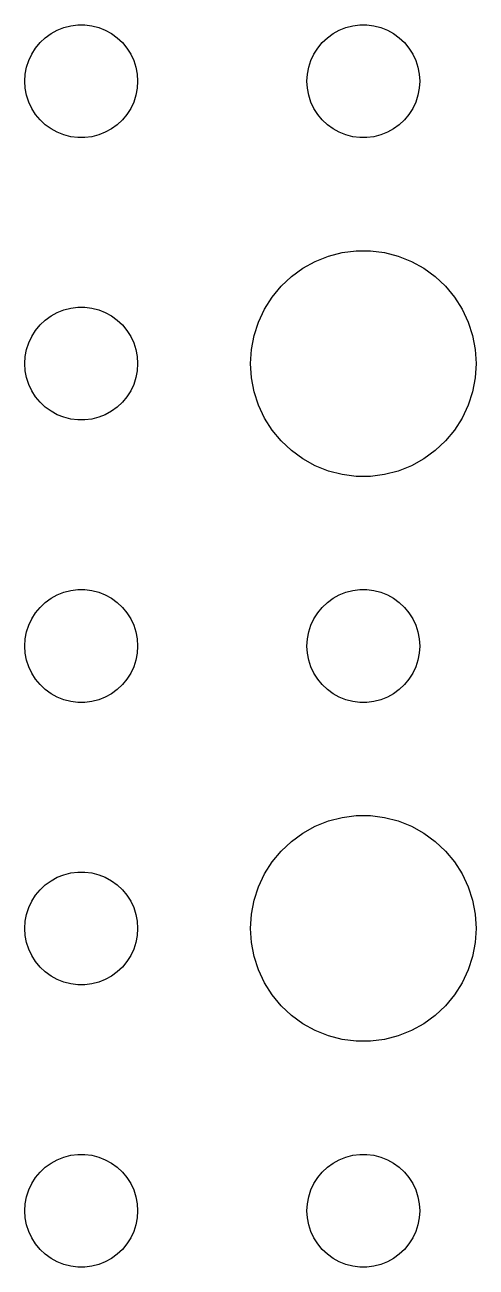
# Model space of a CAD drawing. Header units: metres. Extents: x -157 to 157, y -157 to 157.
# Drawn here: x -39 to -27, y -39 to -6 of the extents above; entities that cross this region are included whole.
import ezdxf

# ---------------------------------------------------------------- set-up
doc = ezdxf.new("R2010")
doc.units = ezdxf.units.M

msp = doc.modelspace()

# ---------------------------------------------------------------- linework, layer by layer
for p, q in [((-38.4561, -6.34422), (-38.3037, -6.23351)), ((-38.3037, -6.23351), (-38.1387, -6.14275)), ((-38.1387, -6.14275), (-37.9635, -6.07341)), ((-37.9635, -6.07341), (-37.7811, -6.02657)), ((-37.7811, -6.02657), (-37.5942, -6.00294)), ((-37.5942, -6.00294), (-37.4058, -6.00294)), ((-37.4058, -6.00294), (-37.2189, -6.02657)), ((-37.2189, -6.02657), (-37.0365, -6.07341)), ((-37.0365, -6.07341), (-36.8613, -6.14275)), ((-36.8613, -6.14275), (-36.6963, -6.23351)), ((-36.6963, -6.23351), (-36.5439, -6.34422)), ((-30.9561, -6.34422), (-30.8037, -6.23351)), ((-30.8037, -6.23351), (-30.6387, -6.14275)), ((-30.6387, -6.14275), (-30.4635, -6.07341)), ((-30.4635, -6.07341), (-30.2811, -6.02657)), ((-30.2811, -6.02657), (-30.0942, -6.00294)), ((-30.0942, -6.00294), (-29.9058, -6.00294)), ((-29.9058, -6.00294), (-29.7189, -6.02657)), ((-29.7189, -6.02657), (-29.5365, -6.07341)), ((-29.5365, -6.07341), (-29.3613, -6.14275)), ((-29.3613, -6.14275), (-29.1963, -6.23351)), ((-29.1963, -6.23351), (-29.0439, -6.34422)), ((-38.7135, -6.61832), (-38.5934, -6.47318)), ((-38.5934, -6.47318), (-38.4561, -6.34422)), ((-36.5439, -6.34422), (-36.4065, -6.47318)), ((-36.4065, -6.47318), (-36.2865, -6.61832)), ((-31.2135, -6.61832), (-31.0934, -6.47318)), ((-31.0934, -6.47318), (-30.9561, -6.34422)), ((-29.0439, -6.34422), (-28.9065, -6.47318)), ((-28.9065, -6.47318), (-28.7865, -6.61832)), ((-38.8947, -6.9478), (-38.8145, -6.77736)), ((-38.8145, -6.77736), (-38.7135, -6.61832)), ((-36.2865, -6.61832), (-36.1855, -6.77736)), ((-36.1855, -6.77736), (-36.1053, -6.9478)), ((-31.3947, -6.9478), (-31.3145, -6.77736)), ((-31.3145, -6.77736), (-31.2135, -6.61832)), ((-28.7865, -6.61832), (-28.6855, -6.77736)), ((-28.6855, -6.77736), (-28.6053, -6.9478)), ((-38.9882, -7.312), (-38.9529, -7.12695)), ((-38.9529, -7.12695), (-38.8947, -6.9478)), ((-36.1053, -6.9478), (-36.0471, -7.12695)), ((-36.0471, -7.12695), (-36.0118, -7.312)), ((-31.4882, -7.312), (-31.4529, -7.12695)), ((-31.4529, -7.12695), (-31.3947, -6.9478)), ((-28.6053, -6.9478), (-28.5471, -7.12695)), ((-28.5471, -7.12695), (-28.5118, -7.312)), ((-39, -7.5), (-38.9882, -7.312)), ((-38.9882, -7.68799), (-39, -7.5)), ((-36.0118, -7.312), (-36, -7.5)), ((-36, -7.5), (-36.0118, -7.68799)), ((-31.5, -7.5), (-31.4882, -7.312)), ((-31.4882, -7.68799), (-31.5, -7.5)), ((-28.5118, -7.312), (-28.5, -7.5)), ((-28.5, -7.5), (-28.5118, -7.68799)), ((-38.9529, -7.87303), (-38.9882, -7.68799)), ((-38.8947, -8.05219), (-38.9529, -7.87303)), ((-36.0471, -7.87303), (-36.1053, -8.05219)), ((-36.0118, -7.68799), (-36.0471, -7.87303)), ((-31.4529, -7.87303), (-31.4882, -7.68799)), ((-31.3947, -8.05219), (-31.4529, -7.87303)), ((-28.5471, -7.87303), (-28.6053, -8.05219)), ((-28.5118, -7.68799), (-28.5471, -7.87303)), ((-38.8145, -8.22263), (-38.8947, -8.05219)), ((-38.7135, -8.38167), (-38.8145, -8.22263)), ((-36.1855, -8.22263), (-36.2865, -8.38167)), ((-36.1053, -8.05219), (-36.1855, -8.22263)), ((-31.3145, -8.22263), (-31.3947, -8.05219)), ((-31.2135, -8.38167), (-31.3145, -8.22263)), ((-28.6855, -8.22263), (-28.7865, -8.38167)), ((-28.6053, -8.05219), (-28.6855, -8.22263)), ((-38.5934, -8.52681), (-38.7135, -8.38167)), ((-38.4561, -8.65576), (-38.5934, -8.52681)), ((-36.4065, -8.52681), (-36.5439, -8.65576)), ((-36.2865, -8.38167), (-36.4065, -8.52681)), ((-31.0934, -8.52681), (-31.2135, -8.38167)), ((-30.9561, -8.65576), (-31.0934, -8.52681)), ((-28.9065, -8.52681), (-29.0439, -8.65576)), ((-28.7865, -8.38167), (-28.9065, -8.52681)), ((-38.3037, -8.76648), (-38.4561, -8.65576)), ((-38.1387, -8.85724), (-38.3037, -8.76648)), ((-37.9635, -8.92657), (-38.1387, -8.85724)), ((-36.8613, -8.85724), (-37.0365, -8.92657)), ((-36.6963, -8.76648), (-36.8613, -8.85724)), ((-36.5439, -8.65576), (-36.6963, -8.76648)), ((-30.8037, -8.76648), (-30.9561, -8.65576)), ((-30.6387, -8.85724), (-30.8037, -8.76648)), ((-30.4635, -8.92657), (-30.6387, -8.85724)), ((-29.3613, -8.85724), (-29.5365, -8.92657)), ((-29.1963, -8.76648), (-29.3613, -8.85724)), ((-29.0439, -8.65576), (-29.1963, -8.76648)), ((-37.7811, -8.97342), (-37.9635, -8.92657)), ((-37.5942, -8.99704), (-37.7811, -8.97342)), ((-37.4058, -8.99704), (-37.5942, -8.99704)), ((-37.2189, -8.97342), (-37.4058, -8.99704)), ((-37.0365, -8.92657), (-37.2189, -8.97342)), ((-30.2811, -8.97342), (-30.4635, -8.92657)), ((-30.0942, -8.99704), (-30.2811, -8.97342)), ((-29.9058, -8.99704), (-30.0942, -8.99704)), ((-29.7189, -8.97342), (-29.9058, -8.99704)), ((-29.5365, -8.92657), (-29.7189, -8.97342)), ((-31.2773, -12.2855), (-30.927, -12.1468)), ((-30.927, -12.1468), (-30.5621, -12.0531)), ((-30.5621, -12.0531), (-30.1884, -12.0059)), ((-30.1884, -12.0059), (-29.8116, -12.0059)), ((-29.8116, -12.0059), (-29.4379, -12.0531)), ((-29.4379, -12.0531), (-29.0729, -12.1468)), ((-29.0729, -12.1468), (-28.7227, -12.2855)), ((-31.9123, -12.6884), (-31.6075, -12.467)), ((-31.6075, -12.467), (-31.2773, -12.2855)), ((-28.7227, -12.2855), (-28.3925, -12.467)), ((-28.3925, -12.467), (-28.0877, -12.6884)), ((-32.1869, -12.9464), (-31.9123, -12.6884)), ((-28.0877, -12.6884), (-27.8131, -12.9464)), ((-32.427, -13.2366), (-32.1869, -12.9464)), ((-27.8131, -12.9464), (-27.5729, -13.2366)), ((-37.9635, -13.5734), (-37.7811, -13.5266)), ((-37.7811, -13.5266), (-37.5942, -13.5029)), ((-37.5942, -13.5029), (-37.4058, -13.5029)), ((-37.4058, -13.5029), (-37.2189, -13.5266)), ((-37.2189, -13.5266), (-37.0365, -13.5734)), ((-32.6289, -13.5547), (-32.427, -13.2366)), ((-27.5729, -13.2366), (-27.3711, -13.5547)), ((-38.5934, -13.9732), (-38.4561, -13.8442)), ((-38.4561, -13.8442), (-38.3037, -13.7335)), ((-38.3037, -13.7335), (-38.1387, -13.6427)), ((-38.1387, -13.6427), (-37.9635, -13.5734)), ((-37.0365, -13.5734), (-36.8613, -13.6427)), ((-36.8613, -13.6427), (-36.6963, -13.7335)), ((-36.6963, -13.7335), (-36.5439, -13.8442)), ((-36.5439, -13.8442), (-36.4065, -13.9732)), ((-32.7893, -13.8956), (-32.6289, -13.5547)), ((-27.3711, -13.5547), (-27.2107, -13.8956)), ((-38.8145, -14.2774), (-38.7135, -14.1183)), ((-38.7135, -14.1183), (-38.5934, -13.9732)), ((-36.4065, -13.9732), (-36.2865, -14.1183)), ((-36.2865, -14.1183), (-36.1855, -14.2774)), ((-32.9057, -14.2539), (-32.7893, -13.8956)), ((-27.2107, -13.8956), (-27.0942, -14.2539)), ((-38.9529, -14.627), (-38.8947, -14.4478)), ((-38.8947, -14.4478), (-38.8145, -14.2774)), ((-36.1855, -14.2774), (-36.1053, -14.4478)), ((-36.1053, -14.4478), (-36.0471, -14.627)), ((-32.9763, -14.624), (-32.9057, -14.2539)), ((-27.0942, -14.2539), (-27.0237, -14.624)), ((-39, -15), (-38.9882, -14.812)), ((-38.9882, -14.812), (-38.9529, -14.627)), ((-36.0471, -14.627), (-36.0118, -14.812)), ((-36.0118, -14.812), (-36, -15)), ((-33, -15), (-32.9763, -14.624)), ((-27.0237, -14.624), (-27, -15)), ((-38.9882, -15.188), (-39, -15)), ((-36, -15), (-36.0118, -15.188)), ((-32.9763, -15.376), (-33, -15)), ((-27, -15), (-27.0237, -15.376)), ((-38.9529, -15.373), (-38.9882, -15.188)), ((-38.8947, -15.5522), (-38.9529, -15.373)), ((-36.0471, -15.373), (-36.1053, -15.5522)), ((-36.0118, -15.188), (-36.0471, -15.373)), ((-32.9057, -15.7461), (-32.9763, -15.376)), ((-27.0237, -15.376), (-27.0942, -15.7461)), ((-38.8145, -15.7226), (-38.8947, -15.5522)), ((-38.7135, -15.8817), (-38.8145, -15.7226)), ((-36.1855, -15.7226), (-36.2865, -15.8817)), ((-36.1053, -15.5522), (-36.1855, -15.7226)), ((-32.7893, -16.1044), (-32.9057, -15.7461)), ((-27.0942, -15.7461), (-27.2107, -16.1044)), ((-38.5934, -16.0268), (-38.7135, -15.8817)), ((-38.4561, -16.1558), (-38.5934, -16.0268)), ((-38.3037, -16.2665), (-38.4561, -16.1558)), ((-36.5439, -16.1558), (-36.6963, -16.2665)), ((-36.4065, -16.0268), (-36.5439, -16.1558)), ((-36.2865, -15.8817), (-36.4065, -16.0268)), ((-32.6289, -16.4453), (-32.7893, -16.1044)), ((-27.2107, -16.1044), (-27.3711, -16.4453)), ((-38.1387, -16.3572), (-38.3037, -16.2665)), ((-37.9635, -16.4266), (-38.1387, -16.3572)), ((-37.7811, -16.4734), (-37.9635, -16.4266)), ((-37.5942, -16.497), (-37.7811, -16.4734)), ((-37.4058, -16.497), (-37.5942, -16.497)), ((-37.2189, -16.4734), (-37.4058, -16.497)), ((-37.0365, -16.4266), (-37.2189, -16.4734)), ((-36.8613, -16.3572), (-37.0365, -16.4266)), ((-36.6963, -16.2665), (-36.8613, -16.3572)), ((-32.427, -16.7634), (-32.6289, -16.4453)), ((-27.3711, -16.4453), (-27.5729, -16.7634)), ((-32.1869, -17.0536), (-32.427, -16.7634)), ((-27.5729, -16.7634), (-27.8131, -17.0536)), ((-31.9123, -17.3115), (-32.1869, -17.0536)), ((-27.8131, -17.0536), (-28.0877, -17.3115)), ((-31.6075, -17.533), (-31.9123, -17.3115)), ((-28.0877, -17.3115), (-28.3925, -17.533)), ((-31.2773, -17.7145), (-31.6075, -17.533)), ((-30.927, -17.8532), (-31.2773, -17.7145)), ((-28.7227, -17.7145), (-29.0729, -17.8532)), ((-28.3925, -17.533), (-28.7227, -17.7145)), ((-30.5621, -17.9469), (-30.927, -17.8532)), ((-30.1884, -17.9941), (-30.5621, -17.9469)), ((-29.8116, -17.9941), (-30.1884, -17.9941)), ((-29.4379, -17.9469), (-29.8116, -17.9941)), ((-29.0729, -17.8532), (-29.4379, -17.9469)), ((-38.1387, -21.1427), (-37.9635, -21.0734)), ((-37.9635, -21.0734), (-37.7811, -21.0266)), ((-37.7811, -21.0266), (-37.5942, -21.003)), ((-37.5942, -21.003), (-37.4058, -21.003)), ((-37.4058, -21.003), (-37.2189, -21.0266)), ((-37.2189, -21.0266), (-37.0365, -21.0734)), ((-37.0365, -21.0734), (-36.8613, -21.1427)), ((-30.6387, -21.1427), (-30.4635, -21.0734)), ((-30.4635, -21.0734), (-30.2811, -21.0266)), ((-30.2811, -21.0266), (-30.0942, -21.003)), ((-30.0942, -21.003), (-29.9058, -21.003)), ((-29.9058, -21.003), (-29.7189, -21.0266)), ((-29.7189, -21.0266), (-29.5365, -21.0734)), ((-29.5365, -21.0734), (-29.3613, -21.1427)), ((-38.5934, -21.4732), (-38.4561, -21.3442)), ((-38.4561, -21.3442), (-38.3037, -21.2335)), ((-38.3037, -21.2335), (-38.1387, -21.1427)), ((-36.8613, -21.1427), (-36.6963, -21.2335)), ((-36.6963, -21.2335), (-36.5439, -21.3442)), ((-36.5439, -21.3442), (-36.4065, -21.4732)), ((-31.0934, -21.4732), (-30.9561, -21.3442)), ((-30.9561, -21.3442), (-30.8037, -21.2335)), ((-30.8037, -21.2335), (-30.6387, -21.1427)), ((-29.3613, -21.1427), (-29.1963, -21.2335)), ((-29.1963, -21.2335), (-29.0439, -21.3442)), ((-29.0439, -21.3442), (-28.9065, -21.4732)), ((-38.8145, -21.7774), (-38.7135, -21.6183)), ((-38.7135, -21.6183), (-38.5934, -21.4732)), ((-36.4065, -21.4732), (-36.2865, -21.6183)), ((-36.2865, -21.6183), (-36.1855, -21.7774)), ((-31.3145, -21.7774), (-31.2135, -21.6183)), ((-31.2135, -21.6183), (-31.0934, -21.4732)), ((-28.9065, -21.4732), (-28.7865, -21.6183)), ((-28.7865, -21.6183), (-28.6855, -21.7774)), ((-38.9529, -22.127), (-38.8947, -21.9478)), ((-38.8947, -21.9478), (-38.8145, -21.7774)), ((-36.1855, -21.7774), (-36.1053, -21.9478)), ((-36.1053, -21.9478), (-36.0471, -22.127)), ((-31.4529, -22.127), (-31.3947, -21.9478)), ((-31.3947, -21.9478), (-31.3145, -21.7774)), ((-28.6855, -21.7774), (-28.6053, -21.9478)), ((-28.6053, -21.9478), (-28.5471, -22.127)), ((-39, -22.5), (-38.9882, -22.312)), ((-38.9882, -22.312), (-38.9529, -22.127)), ((-36.0471, -22.127), (-36.0118, -22.312)), ((-36.0118, -22.312), (-36, -22.5)), ((-31.5, -22.5), (-31.4882, -22.312)), ((-31.4882, -22.312), (-31.4529, -22.127)), ((-28.5471, -22.127), (-28.5118, -22.312)), ((-28.5118, -22.312), (-28.5, -22.5)), ((-38.9882, -22.688), (-39, -22.5)), ((-38.9529, -22.873), (-38.9882, -22.688)), ((-36.0118, -22.688), (-36.0471, -22.873)), ((-36, -22.5), (-36.0118, -22.688)), ((-31.4882, -22.688), (-31.5, -22.5)), ((-31.4529, -22.873), (-31.4882, -22.688)), ((-28.5118, -22.688), (-28.5471, -22.873)), ((-28.5, -22.5), (-28.5118, -22.688)), ((-38.8947, -23.0522), (-38.9529, -22.873)), ((-38.8145, -23.2226), (-38.8947, -23.0522)), ((-36.1053, -23.0522), (-36.1855, -23.2226)), ((-36.0471, -22.873), (-36.1053, -23.0522)), ((-31.3947, -23.0522), (-31.4529, -22.873)), ((-31.3145, -23.2226), (-31.3947, -23.0522)), ((-28.6053, -23.0522), (-28.6855, -23.2226)), ((-28.5471, -22.873), (-28.6053, -23.0522)), ((-38.7135, -23.3817), (-38.8145, -23.2226)), ((-38.5934, -23.5268), (-38.7135, -23.3817)), ((-36.2865, -23.3817), (-36.4065, -23.5268)), ((-36.1855, -23.2226), (-36.2865, -23.3817)), ((-31.2135, -23.3817), (-31.3145, -23.2226)), ((-31.0934, -23.5268), (-31.2135, -23.3817)), ((-28.7865, -23.3817), (-28.9065, -23.5268)), ((-28.6855, -23.2226), (-28.7865, -23.3817)), ((-38.4561, -23.6558), (-38.5934, -23.5268)), ((-38.3037, -23.7665), (-38.4561, -23.6558)), ((-36.5439, -23.6558), (-36.6963, -23.7665)), ((-36.4065, -23.5268), (-36.5439, -23.6558)), ((-30.9561, -23.6558), (-31.0934, -23.5268)), ((-30.8037, -23.7665), (-30.9561, -23.6558)), ((-29.0439, -23.6558), (-29.1963, -23.7665)), ((-28.9065, -23.5268), (-29.0439, -23.6558)), ((-38.1387, -23.8572), (-38.3037, -23.7665)), ((-37.9635, -23.9266), (-38.1387, -23.8572)), ((-37.7811, -23.9734), (-37.9635, -23.9266)), ((-37.5942, -23.997), (-37.7811, -23.9734)), ((-37.4058, -23.997), (-37.5942, -23.997)), ((-37.2189, -23.9734), (-37.4058, -23.997)), ((-37.0365, -23.9266), (-37.2189, -23.9734)), ((-36.8613, -23.8572), (-37.0365, -23.9266)), ((-36.6963, -23.7665), (-36.8613, -23.8572)), ((-30.6387, -23.8572), (-30.8037, -23.7665)), ((-30.4635, -23.9266), (-30.6387, -23.8572)), ((-30.2811, -23.9734), (-30.4635, -23.9266)), ((-30.0942, -23.997), (-30.2811, -23.9734)), ((-29.9058, -23.997), (-30.0942, -23.997)), ((-29.7189, -23.9734), (-29.9058, -23.997)), ((-29.5365, -23.9266), (-29.7189, -23.9734)), ((-29.3613, -23.8572), (-29.5365, -23.9266)), ((-29.1963, -23.7665), (-29.3613, -23.8572)), ((-30.927, -27.1468), (-30.5621, -27.0531)), ((-30.5621, -27.0531), (-30.1884, -27.0059)), ((-30.1884, -27.0059), (-29.8116, -27.0059)), ((-29.8116, -27.0059), (-29.4379, -27.0531)), ((-29.4379, -27.0531), (-29.0729, -27.1468)), ((-31.6075, -27.467), (-31.2773, -27.2855)), ((-31.2773, -27.2855), (-30.927, -27.1468)), ((-29.0729, -27.1468), (-28.7227, -27.2855)), ((-28.7227, -27.2855), (-28.3925, -27.467)), ((-32.1869, -27.9464), (-31.9123, -27.6884)), ((-31.9123, -27.6884), (-31.6075, -27.467)), ((-28.3925, -27.467), (-28.0877, -27.6884)), ((-28.0877, -27.6884), (-27.8131, -27.9464)), ((-32.427, -28.2366), (-32.1869, -27.9464)), ((-27.8131, -27.9464), (-27.5729, -28.2366)), ((-32.6289, -28.5547), (-32.427, -28.2366)), ((-27.5729, -28.2366), (-27.3711, -28.5547)), ((-38.3037, -28.7335), (-38.1387, -28.6427)), ((-38.1387, -28.6427), (-37.9635, -28.5734)), ((-37.9635, -28.5734), (-37.7811, -28.5266)), ((-37.7811, -28.5266), (-37.5942, -28.503)), ((-37.5942, -28.503), (-37.4058, -28.503)), ((-37.4058, -28.503), (-37.2189, -28.5266)), ((-37.2189, -28.5266), (-37.0365, -28.5734)), ((-37.0365, -28.5734), (-36.8613, -28.6427)), ((-36.8613, -28.6427), (-36.6963, -28.7335)), ((-32.7893, -28.8956), (-32.6289, -28.5547)), ((-27.3711, -28.5547), (-27.2107, -28.8956)), ((-38.7135, -29.1183), (-38.5934, -28.9732)), ((-38.5934, -28.9732), (-38.4561, -28.8442)), ((-38.4561, -28.8442), (-38.3037, -28.7335)), ((-36.6963, -28.7335), (-36.5439, -28.8442)), ((-36.5439, -28.8442), (-36.4065, -28.9732)), ((-36.4065, -28.9732), (-36.2865, -29.1183)), ((-32.9057, -29.2539), (-32.7893, -28.8956)), ((-27.2107, -28.8956), (-27.0942, -29.2539)), ((-38.8947, -29.4478), (-38.8145, -29.2774)), ((-38.8145, -29.2774), (-38.7135, -29.1183)), ((-36.2865, -29.1183), (-36.1855, -29.2774)), ((-36.1855, -29.2774), (-36.1053, -29.4478)), ((-32.9763, -29.624), (-32.9057, -29.2539)), ((-27.0942, -29.2539), (-27.0237, -29.624)), ((-38.9882, -29.812), (-38.9529, -29.627)), ((-38.9529, -29.627), (-38.8947, -29.4478)), ((-36.1053, -29.4478), (-36.0471, -29.627)), ((-36.0471, -29.627), (-36.0118, -29.812)), ((-33, -30), (-32.9763, -29.624)), ((-27.0237, -29.624), (-27, -30)), ((-39, -30), (-38.9882, -29.812)), ((-38.9882, -30.188), (-39, -30)), ((-36.0118, -29.812), (-36, -30)), ((-36, -30), (-36.0118, -30.188)), ((-32.9763, -30.376), (-33, -30)), ((-27, -30), (-27.0237, -30.376)), ((-38.9529, -30.373), (-38.9882, -30.188)), ((-36.0118, -30.188), (-36.0471, -30.373)), ((-38.8947, -30.5522), (-38.9529, -30.373)), ((-38.8145, -30.7226), (-38.8947, -30.5522)), ((-36.1053, -30.5522), (-36.1855, -30.7226)), ((-36.0471, -30.373), (-36.1053, -30.5522)), ((-32.9057, -30.7461), (-32.9763, -30.376)), ((-27.0237, -30.376), (-27.0942, -30.7461)), ((-38.7135, -30.8817), (-38.8145, -30.7226)), ((-38.5934, -31.0268), (-38.7135, -30.8817)), ((-36.2865, -30.8817), (-36.4065, -31.0268)), ((-36.1855, -30.7226), (-36.2865, -30.8817)), ((-32.7893, -31.1044), (-32.9057, -30.7461)), ((-27.0942, -30.7461), (-27.2107, -31.1044)), ((-38.4561, -31.1558), (-38.5934, -31.0268)), ((-38.3037, -31.2665), (-38.4561, -31.1558)), ((-38.1387, -31.3572), (-38.3037, -31.2665)), ((-36.6963, -31.2665), (-36.8613, -31.3572)), ((-36.5439, -31.1558), (-36.6963, -31.2665)), ((-36.4065, -31.0268), (-36.5439, -31.1558)), ((-32.6289, -31.4453), (-32.7893, -31.1044)), ((-27.2107, -31.1044), (-27.3711, -31.4453)), ((-37.9635, -31.4266), (-38.1387, -31.3572)), ((-37.7811, -31.4734), (-37.9635, -31.4266)), ((-37.5942, -31.497), (-37.7811, -31.4734)), ((-37.4058, -31.497), (-37.5942, -31.497)), ((-37.2189, -31.4734), (-37.4058, -31.497)), ((-37.0365, -31.4266), (-37.2189, -31.4734)), ((-36.8613, -31.3572), (-37.0365, -31.4266)), ((-32.427, -31.7634), (-32.6289, -31.4453)), ((-27.3711, -31.4453), (-27.5729, -31.7634)), ((-32.1869, -32.0536), (-32.427, -31.7634)), ((-27.5729, -31.7634), (-27.8131, -32.0536)), ((-31.9123, -32.3115), (-32.1869, -32.0536)), ((-31.6075, -32.533), (-31.9123, -32.3115)), ((-28.0877, -32.3115), (-28.3925, -32.533)), ((-27.8131, -32.0536), (-28.0877, -32.3115)), ((-31.2773, -32.7145), (-31.6075, -32.533)), ((-28.3925, -32.533), (-28.7227, -32.7145)), ((-30.927, -32.8532), (-31.2773, -32.7145)), ((-30.5621, -32.9469), (-30.927, -32.8532)), ((-30.1884, -32.9941), (-30.5621, -32.9469)), ((-29.4379, -32.9469), (-29.8116, -32.9941)), ((-29.0729, -32.8532), (-29.4379, -32.9469)), ((-28.7227, -32.7145), (-29.0729, -32.8532)), ((-29.8116, -32.9941), (-30.1884, -32.9941)), ((-38.4561, -36.3442), (-38.3037, -36.2335)), ((-38.3037, -36.2335), (-38.1387, -36.1428)), ((-38.1387, -36.1428), (-37.9635, -36.0734)), ((-37.9635, -36.0734), (-37.7811, -36.0266)), ((-37.7811, -36.0266), (-37.5942, -36.003)), ((-37.5942, -36.003), (-37.4058, -36.003)), ((-37.4058, -36.003), (-37.2189, -36.0266)), ((-37.2189, -36.0266), (-37.0365, -36.0734)), ((-37.0365, -36.0734), (-36.8613, -36.1428)), ((-36.8613, -36.1428), (-36.6963, -36.2335)), ((-36.6963, -36.2335), (-36.5439, -36.3442)), ((-30.9561, -36.3442), (-30.8037, -36.2335)), ((-30.8037, -36.2335), (-30.6387, -36.1428)), ((-30.6387, -36.1428), (-30.4635, -36.0734)), ((-30.4635, -36.0734), (-30.2811, -36.0266)), ((-30.2811, -36.0266), (-30.0942, -36.003)), ((-30.0942, -36.003), (-29.9058, -36.003)), ((-29.9058, -36.003), (-29.7189, -36.0266)), ((-29.7189, -36.0266), (-29.5365, -36.0734)), ((-29.5365, -36.0734), (-29.3613, -36.1428)), ((-29.3613, -36.1428), (-29.1963, -36.2335)), ((-29.1963, -36.2335), (-29.0439, -36.3442)), ((-38.8145, -36.7774), (-38.7135, -36.6183)), ((-38.7135, -36.6183), (-38.5934, -36.4732)), ((-38.5934, -36.4732), (-38.4561, -36.3442)), ((-36.5439, -36.3442), (-36.4065, -36.4732)), ((-36.4065, -36.4732), (-36.2865, -36.6183)), ((-36.2865, -36.6183), (-36.1855, -36.7774)), ((-31.3145, -36.7774), (-31.2135, -36.6183)), ((-31.2135, -36.6183), (-31.0934, -36.4732)), ((-31.0934, -36.4732), (-30.9561, -36.3442)), ((-29.0439, -36.3442), (-28.9065, -36.4732)), ((-28.9065, -36.4732), (-28.7865, -36.6183)), ((-28.7865, -36.6183), (-28.6855, -36.7774)), ((-38.9529, -37.127), (-38.8947, -36.9478)), ((-38.8947, -36.9478), (-38.8145, -36.7774)), ((-36.1855, -36.7774), (-36.1053, -36.9478)), ((-36.1053, -36.9478), (-36.0471, -37.127)), ((-31.4529, -37.127), (-31.3947, -36.9478)), ((-31.3947, -36.9478), (-31.3145, -36.7774)), ((-28.6855, -36.7774), (-28.6053, -36.9478)), ((-28.6053, -36.9478), (-28.5471, -37.127)), ((-38.9882, -37.312), (-38.9529, -37.127)), ((-36.0471, -37.127), (-36.0118, -37.312)), ((-31.4882, -37.312), (-31.4529, -37.127)), ((-28.5471, -37.127), (-28.5118, -37.312)), ((-39, -37.5), (-38.9882, -37.312)), ((-38.9882, -37.688), (-39, -37.5)), ((-36.0118, -37.312), (-36, -37.5)), ((-36, -37.5), (-36.0118, -37.688)), ((-31.5, -37.5), (-31.4882, -37.312)), ((-31.4882, -37.688), (-31.5, -37.5)), ((-28.5118, -37.312), (-28.5, -37.5)), ((-28.5, -37.5), (-28.5118, -37.688)), ((-38.9529, -37.873), (-38.9882, -37.688)), ((-38.8947, -38.0522), (-38.9529, -37.873)), ((-36.0471, -37.873), (-36.1053, -38.0522)), ((-36.0118, -37.688), (-36.0471, -37.873)), ((-31.4529, -37.873), (-31.4882, -37.688)), ((-31.3947, -38.0522), (-31.4529, -37.873)), ((-28.5471, -37.873), (-28.6053, -38.0522)), ((-28.5118, -37.688), (-28.5471, -37.873)), ((-38.8145, -38.2226), (-38.8947, -38.0522)), ((-38.7135, -38.3817), (-38.8145, -38.2226)), ((-36.1855, -38.2226), (-36.2865, -38.3817)), ((-36.1053, -38.0522), (-36.1855, -38.2226)), ((-31.3145, -38.2226), (-31.3947, -38.0522)), ((-31.2135, -38.3817), (-31.3145, -38.2226)), ((-28.6855, -38.2226), (-28.7865, -38.3817)), ((-28.6053, -38.0522), (-28.6855, -38.2226)), ((-38.5934, -38.5268), (-38.7135, -38.3817)), ((-38.4561, -38.6558), (-38.5934, -38.5268)), ((-36.4065, -38.5268), (-36.5439, -38.6558)), ((-36.2865, -38.3817), (-36.4065, -38.5268)), ((-31.0934, -38.5268), (-31.2135, -38.3817)), ((-30.9561, -38.6558), (-31.0934, -38.5268)), ((-28.9065, -38.5268), (-29.0439, -38.6558)), ((-28.7865, -38.3817), (-28.9065, -38.5268)), ((-38.3037, -38.7665), (-38.4561, -38.6558)), ((-38.1387, -38.8572), (-38.3037, -38.7665)), ((-37.9635, -38.9266), (-38.1387, -38.8572)), ((-37.7811, -38.9734), (-37.9635, -38.9266)), ((-37.0365, -38.9266), (-37.2189, -38.9734)), ((-36.8613, -38.8572), (-37.0365, -38.9266)), ((-36.6963, -38.7665), (-36.8613, -38.8572)), ((-36.5439, -38.6558), (-36.6963, -38.7665)), ((-30.8037, -38.7665), (-30.9561, -38.6558)), ((-30.6387, -38.8572), (-30.8037, -38.7665)), ((-30.4635, -38.9266), (-30.6387, -38.8572)), ((-30.2811, -38.9734), (-30.4635, -38.9266)), ((-29.5365, -38.9266), (-29.7189, -38.9734)), ((-29.3613, -38.8572), (-29.5365, -38.9266)), ((-29.1963, -38.7665), (-29.3613, -38.8572)), ((-29.0439, -38.6558), (-29.1963, -38.7665)), ((-37.5942, -38.997), (-37.7811, -38.9734)), ((-37.4058, -38.997), (-37.5942, -38.997)), ((-37.2189, -38.9734), (-37.4058, -38.997)), ((-30.0942, -38.997), (-30.2811, -38.9734)), ((-29.9058, -38.997), (-30.0942, -38.997)), ((-29.7189, -38.9734), (-29.9058, -38.997))]:
    msp.add_line(p, q)

doc.saveas('drawing.dxf')
